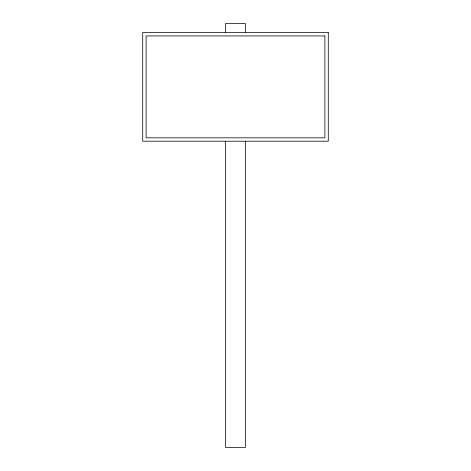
<?xml version="1.0" encoding="UTF-8"?>
<svg xmlns="http://www.w3.org/2000/svg" width="471" height="471" viewBox="0 0 471 471"><rect width="100%" height="100%" fill="white"/><g stroke="black" fill="none" stroke-linecap="round" stroke-linejoin="round"><path stroke-width="0.71" d="M245.45 32.381L245.45 23.55L225.55 23.55L225.55 32.381M245.45 141.3L245.45 447.45L225.55 447.45L225.55 141.3M328.281 32.552L142.719 32.552L142.719 141.212L328.281 141.212L328.281 32.552M324.89 35.937L146.11 35.937L146.11 137.826L324.89 137.826L324.89 35.937"/></g></svg>
